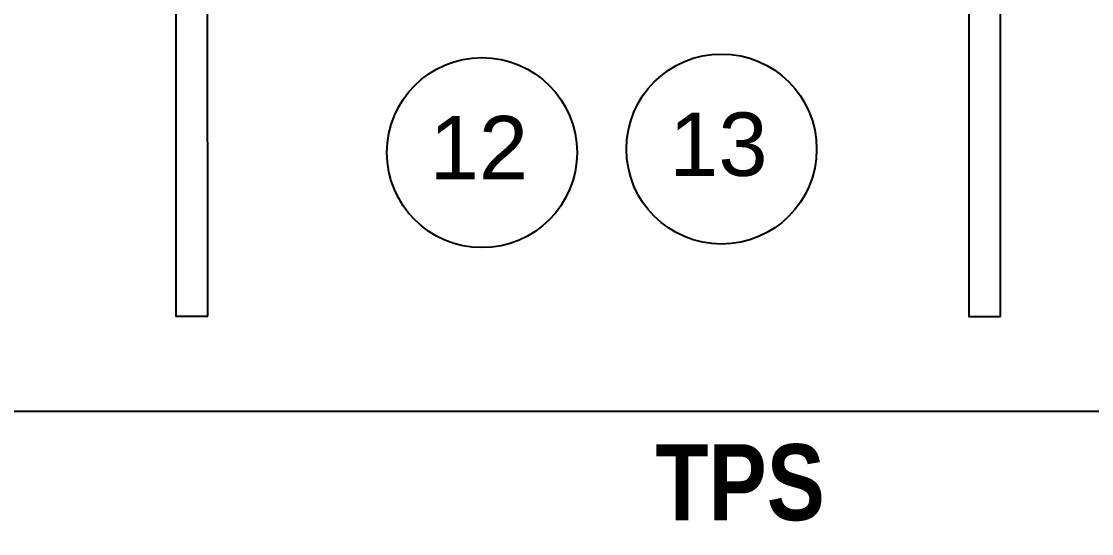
# Model space of a CAD drawing. Header units: millimetres. Extents: x -10849 to 51582, y -14593 to 28921.
# Drawn here: x 19345 to 21033, y 2456 to 3265 of the extents above; entities that cross this region are included whole.
import ezdxf

# ---------------------------------------------------------------- set-up
doc = ezdxf.new("R2010")
doc.units = ezdxf.units.MM
doc.layers.add('A-Glaz', color=92, linetype='Continuous')
doc.styles.add('DIM', font='', dxfattribs={"height": 100})
doc.styles.get("Standard").update_dxf_attribs({"font": 'arial.ttf'})
doc.styles.get('DIM').set_extended_font_data('VNI-Helve-Condense')

msp = doc.modelspace()

# ---------------------------------------------------------------- linework, layer by layer
for points in [[(20889.1, 2799.1), (20889.1, 3949.1), (20839.1, 3949.1), (20839.1, 2799.1), (20889.1, 2799.1)], [(19639.1, 2799.9), (19638.4, 3899.9), (19588.4, 3899.9), (19589.1, 2799.9), (19639.1, 2799.9)]]:
    msp.add_lwpolyline(points)
at = {"color": 252, "true_color": 0x939598}
msp.add_lwpolyline([(24617, 2649.1), (14761.8, 2649.1)], dxfattribs=at)
at = {"color": 5}
for centre in [(20071.6, 3057.8), (20449.3, 3063.4)]:
    msp.add_circle(centre, 150, dxfattribs=at)

# ---------------------------------------------------------------- texts
at = {"color": 5, "char_height": 100, "attachment_point": 1}
for s, insert in [('\\pxqc;13', (20355.7, 3121.1)), ('\\pxqc;12', (19978, 3115.6))]:
    msp.add_mtext_dynamic_manual_height_columns(s, width=177.239, gutter_width=12.5, heights=[0], dxfattribs=dict(at, insert=insert))
at = {"layer": 'A-Glaz', "insert": (19686.1, 2597.6), "char_height": 120, "attachment_point": 1, "style": 'DIM'}
msp.add_mtext_dynamic_manual_height_columns('\\pxqc;{\\fVNI-Helve-Condense|b1|i0|c0|p2;TPS \\PLIMBAH PADAT}', width=1585.031, gutter_width=12.5, heights=[0], dxfattribs=at)

doc.saveas('drawing.dxf')
